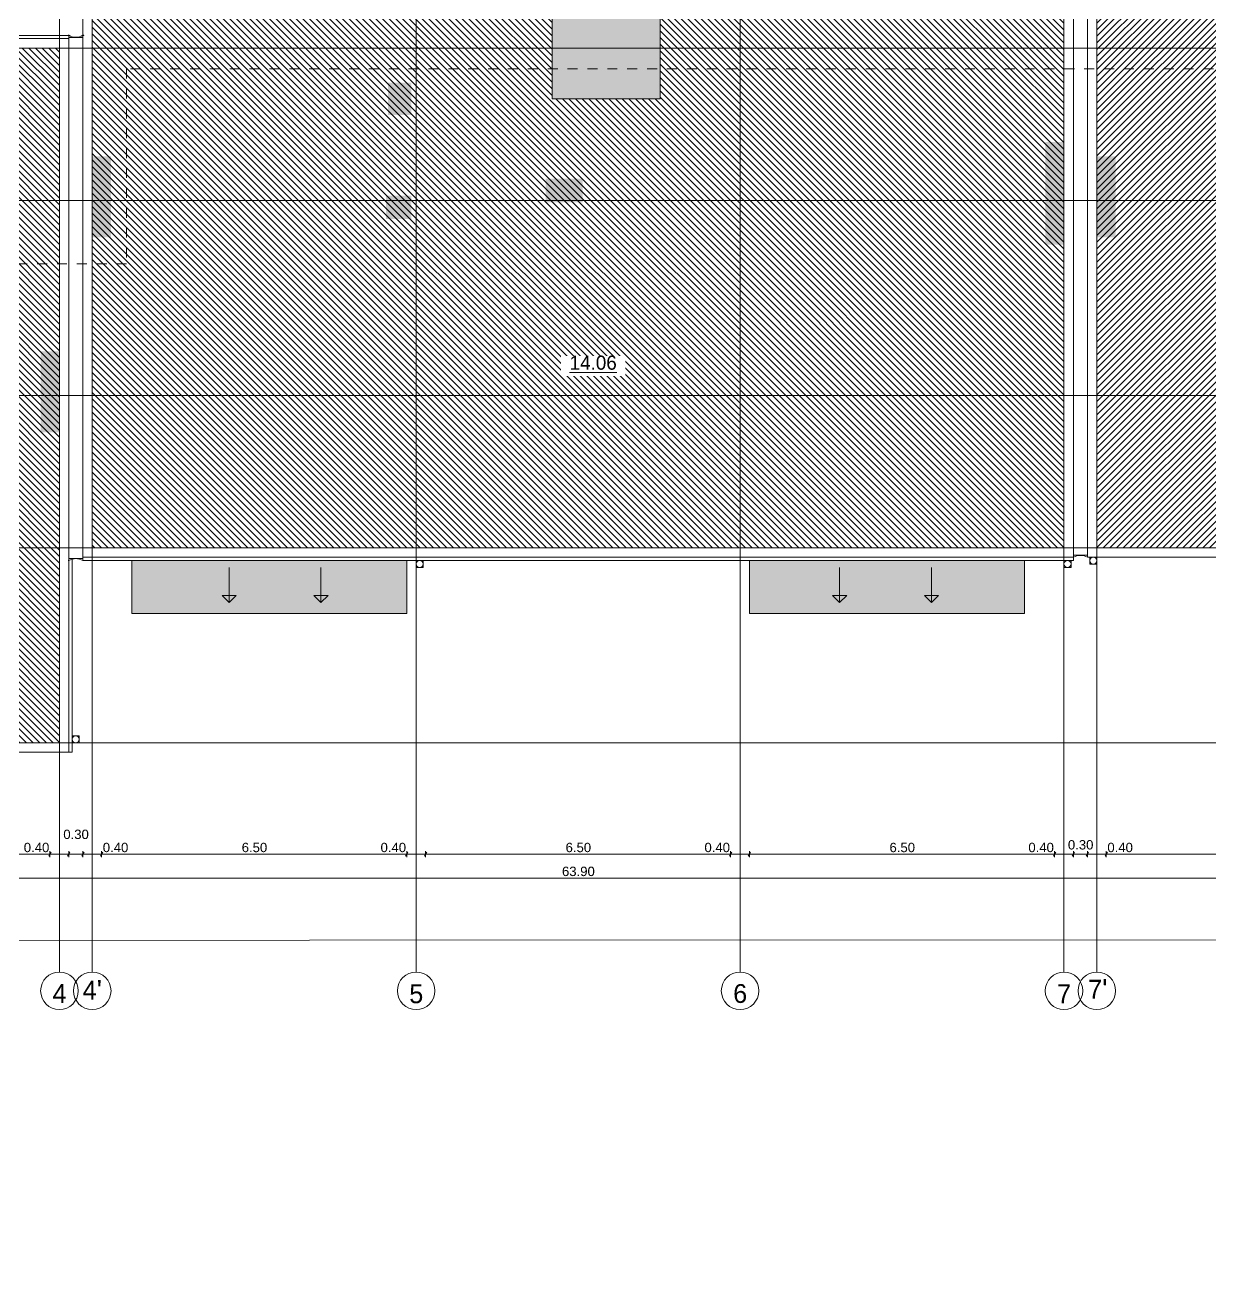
# Model space of a CAD drawing. Header units: millimetres. Extents: x 475159934 to 476245151, y 4620917055 to 4621447368.
# Drawn here: x 475253401 to 475278633, y 4621227188 to 4621254103 of the extents above; entities that cross this region are included whole.
import ezdxf

# ---------------------------------------------------------------- set-up
doc = ezdxf.new("R2010")
doc.units = ezdxf.units.MM
doc.header["$MEASUREMENT"] = 0
doc.set_wipeout_variables(frame=1)
doc.linetypes.add('Dashed', pattern=[423.333333, 211.666667, -211.666667])
doc.linetypes.add('Wipeout_Contour', pattern=[1000, 0, -1000])
for name, color, linetype, lineweight in [('0_Pen_No__42_Pen_No__250_Pen_No__5', 5, 'Continuous', 0), ('0_Pen_No__7_Pen_No__250', 7, 'Continuous', 0), ('0_Pen_No__7_Pen_No__4', 7, 'Continuous', 0), ('0_Pen_No__7_Pen_No__7', 7, 'Continuous', 0), ('0_Pen_No__7_Pen_No__8', 8, 'Continuous', 0), ('2D Drafting - General_Pen_No__1_Pen_No__7', 7, 'Continuous', 0), ('2D Drafting - General_Pen_No__250_Pen_No__7', 7, 'Continuous', 0), ('2D Drafting - General_Pen_No__250_Pen_No__7_Pen_No__7', 7, 'Continuous', 0), ('Annotation - Text_Pen_No__7_Pen_No__5', 5, 'Continuous', 0), ('gegmebi_Pen_No__7_Pen_No__7', 7, 'Continuous', 0), ('New_._Pen_No__1', 1, 'Continuous', 0), ('New_2D Drafting - General_Pen_No__250_Pen_No__7', 7, 'Continuous', 0), ('New_reg_nak_Pen_No__7', 7, 'Continuous', 0), ('New_shenobebi_Pen_No__1', 1, 'Continuous', 0), ('New_Structural - Bearing_Pen_No__250', 7, 'Continuous', 0), ('New_ნავეთების კონტურები გრგ2_Pen_No__1', 1, 'Continuous', 0), ('zoma_Pen_No__1', 1, 'Continuous', 0), ('zoma_Pen_No__142', 142, 'Continuous', 0), ('zoma_Pen_No__5_Pen_No__5', 5, 'Continuous', 0)]:
    doc.layers.add(name, color=color, linetype=linetype, lineweight=lineweight)
doc.layers.add('0_Pen_No__7_Pen_No__252', color=7, linetype='Continuous', lineweight=0, true_color=0x666666)
doc.layers.add('zoma', color=7, linetype='Continuous')
doc.styles.add('GENERATED_STYLE_3', font='arial.ttf')
doc.styles.add('GENERATED_STYLE_4', font='ACADMTAV.TTF')
doc.styles.add('GENERATED_STYLE_6', font='avaza.ttf')
doc.dimstyles.new('GENERATED_STYLE__11', dxfattribs={"dimtxt": 500, "dimasz": 228, "dimexe": 0.18, "dimexo": 3, "dimgap": 0, "dimtad": 1, "dimlfac": 0.001, "dimzin": 0, "dimdsep": 46, "dimtxsty": 'GENERATED_STYLE_3', "dimblk": 'ARROWHEAD_2', "dimblk1": 'ARROWHEAD_2', "dimblk2": 'ARROWHEAD_2', "dimcen": 0.09, "dimclrd": 1, "dimclre": 1, "dimclrt": 1, "dimadec": 0, "dimazin": 0, "dimtfac": 1, "dimtdec": 4, "dimtmove": 2, "dimatfit": 3, "dimfxl": 1, "dimtolj": 1, "dimtzin": 0, "dimarcsym": 0})
doc.dimstyles.new('GENERATED_STYLE__3', dxfattribs={"dimtxt": 200, "dimasz": 64.421331, "dimexe": 0.18, "dimexo": 3, "dimgap": 0, "dimtad": 1, "dimtih": 1, "dimtoh": 1, "dimlfac": 0.001, "dimzin": 0, "dimdsep": 46, "dimtxsty": 'GENERATED_STYLE_3', "dimblk": 'ARROWHEAD_2', "dimblk1": 'ARROWHEAD_2', "dimblk2": 'ARROWHEAD_2', "dimcen": 0.09, "dimclrd": 142, "dimclre": 142, "dimclrt": 142, "dimadec": 0, "dimazin": 0, "dimtfac": 1, "dimtdec": 4, "dimtmove": 0, "dimatfit": 3, "dimfxl": 1, "dimtolj": 1, "dimtzin": 0, "dimarcsym": 0})
doc.dimstyles.new('GENERATED_STYLE__6', dxfattribs={"dimtxt": 200, "dimasz": 64.421331, "dimexe": 0.18, "dimexo": 3, "dimgap": 0, "dimtad": 1, "dimlfac": 0.001, "dimzin": 0, "dimdsep": 46, "dimtxsty": 'GENERATED_STYLE_3', "dimblk": 'ARROWHEAD_2', "dimblk1": 'ARROWHEAD_2', "dimblk2": 'ARROWHEAD_2', "dimcen": 0.09, "dimclrd": 142, "dimclre": 142, "dimclrt": 142, "dimadec": 0, "dimazin": 0, "dimtfac": 1, "dimtdec": 4, "dimtmove": 0, "dimatfit": 3, "dimfxl": 1, "dimtolj": 1, "dimtzin": 0, "dimarcsym": 0})
doc.dimstyles.new('GENERATED_STYLE__7', dxfattribs={"dimtxt": 200, "dimasz": 64.421331, "dimexe": 0.18, "dimexo": 3, "dimgap": 0, "dimtad": 1, "dimtih": 1, "dimtoh": 1, "dimlfac": 0.001, "dimzin": 0, "dimdsep": 46, "dimtxsty": 'GENERATED_STYLE_3', "dimblk": 'ARROWHEAD_2', "dimblk1": 'ARROWHEAD_2', "dimblk2": 'ARROWHEAD_2', "dimcen": 0.09, "dimclrd": 142, "dimclre": 142, "dimclrt": 142, "dimadec": 0, "dimazin": 0, "dimtfac": 1, "dimtdec": 4, "dimtmove": 2, "dimatfit": 3, "dimfxl": 1, "dimtolj": 1, "dimtzin": 0, "dimarcsym": 0})

# ---------------------------------------------------------------- blocks, each defined once
blk = doc.blocks.new('*D456', base_point=(475826096, 4621095193))
at = {"layer": 'zoma_Pen_No__1', "color": 1, "linetype": 'Continuous', "lineweight": 0, "transparency": 16777216}
for p, q in [((475297277, 4621242686), (475296977, 4621242860)), ((475297127, 4621242773), (475297127, 4621242920)), ((475297352, 4621242773), (475296902, 4621242773)), ((475297127, 4621234618), (475297127, 4621242773)), ((475297352, 4621234618), (475296902, 4621234618)), ((475296977, 4621234705), (475297277, 4621234532)), ((475297127, 4621234472), (475297127, 4621234618))]:
    blk.add_line(p, q, dxfattribs=at)
at = {"layer": 'zoma_Pen_No__1', "color": 1, "lineweight": 0, "transparency": 16777216, "insert": (475297027, 4621235451), "char_height": 500, "attachment_point": 7, "rotation": 90, "style": 'GENERATED_STYLE_3'}
blk.add_mtext('\\A1;{\\pql;\\fArial|b0|i0|c204|p0;\\W1.000000;8.15}', dxfattribs=at)
blk = doc.blocks.new('ARROWHEAD_2')
at = {"color": 0, "linetype": 'Continuous', "lineweight": 0}
for p, q in [((0, 0), (-1, 0)), ((-0.38, -0.66), (0.38, 0.66))]:
    blk.add_line(p, q, dxfattribs=at)
blk = doc.blocks.new('*D463', base_point=(475826096, 4621095193))
at = {"layer": 'zoma_Pen_No__142', "color": 142, "linetype": 'Continuous', "lineweight": 0, "transparency": 16777216}
for p, q in [((475233186, 4621235936), (475233227, 4621235936)), ((475233252, 4621235978), (475233203, 4621235893)), ((475233227, 4621235872), (475233227, 4621235999)), ((475233227, 4621235936), (475297127, 4621235936)), ((475297103, 4621235893), (475297152, 4621235978)), ((475297127, 4621235872), (475297127, 4621235999)), ((475297127, 4621235936), (475297169, 4621235936))]:
    blk.add_line(p, q, dxfattribs=at)
at = {"layer": 'zoma_Pen_No__142', "color": 142, "lineweight": 0, "transparency": 16777216, "insert": (475264834, 4621235976), "char_height": 200, "attachment_point": 7, "style": 'GENERATED_STYLE_3'}
blk.add_mtext('\\A1;{\\pql;\\fArial|b0|i0|c204|p0;\\W1.000000;63.90}', dxfattribs=at)
blk = doc.blocks.new('*D480', base_point=(475826096, 4621095193))
at = {"layer": 'zoma_Pen_No__142', "color": 142, "linetype": 'Continuous', "lineweight": 0, "transparency": 16777216}
for p, q in [((475247452, 4621236487), (475247403, 4621236402)), ((475247427, 4621236381), (475247427, 4621236508)), ((475247427, 4621236445), (475253927, 4621236445)), ((475253952, 4621236487), (475253903, 4621236402)), ((475253927, 4621236381), (475253927, 4621236508))]:
    blk.add_line(p, q, dxfattribs=at)
at = {"layer": 'zoma_Pen_No__142', "color": 142, "lineweight": 0, "transparency": 16777216, "char_height": 200, "attachment_point": 7, "style": 'GENERATED_STYLE_3'}
for s, insert in [('\\A1;{\\pql;\\fArial|b0|i0|c204|p0;\\W1.000000;6.50}', (475250411, 4621236485)), ('\\A1;{\\pql;\\fArial|b0|i0|c204|p0;\\W1.000000;0.40}', (475253369, 4621236485))]:
    blk.add_mtext(s, dxfattribs=dict(at, insert=insert))
blk = doc.blocks.new('*D481', base_point=(475826096, 4621095193))
at = {"layer": 'zoma_Pen_No__142', "color": 142, "linetype": 'Continuous', "lineweight": 0, "transparency": 16777216}
for p, q in [((475253952, 4621236487), (475253903, 4621236402)), ((475253927, 4621236381), (475253927, 4621236508)), ((475253927, 4621236445), (475254327, 4621236445)), ((475254352, 4621236487), (475254303, 4621236402)), ((475254327, 4621236381), (475254327, 4621236508))]:
    blk.add_line(p, q, dxfattribs=at)
at = {"layer": 'zoma_Pen_No__142', "color": 142, "lineweight": 0, "transparency": 16777216, "insert": (475254211, 4621236765), "char_height": 200, "attachment_point": 7, "style": 'GENERATED_STYLE_3'}
blk.add_mtext('\\A1;{\\pql;\\fArial|b0|i0|c204|p0;\\W1.000000;0.30}', dxfattribs=at)
blk = doc.blocks.new('*D482', base_point=(475826096, 4621095193))
at = {"layer": 'zoma_Pen_No__142', "color": 142, "linetype": 'Continuous', "lineweight": 0, "transparency": 16777216}
for p, q in [((475254352, 4621236487), (475254303, 4621236402)), ((475254327, 4621236381), (475254327, 4621236508)), ((475254327, 4621236445), (475254627, 4621236445)), ((475254652, 4621236487), (475254603, 4621236402)), ((475254627, 4621236381), (475254627, 4621236508))]:
    blk.add_line(p, q, dxfattribs=at)
blk = doc.blocks.new('*D483', base_point=(475826096, 4621095193))
at = {"layer": 'zoma_Pen_No__142', "color": 142, "linetype": 'Continuous', "lineweight": 0, "transparency": 16777216}
for p, q in [((475254652, 4621236487), (475254603, 4621236402)), ((475254627, 4621236381), (475254627, 4621236508)), ((475254627, 4621236445), (475255027, 4621236445)), ((475255052, 4621236487), (475255003, 4621236402)), ((475255027, 4621236381), (475255027, 4621236508))]:
    blk.add_line(p, q, dxfattribs=at)
blk = doc.blocks.new('*D484', base_point=(475826096, 4621095193))
at = {"layer": 'zoma_Pen_No__142', "color": 142, "linetype": 'Continuous', "lineweight": 0, "transparency": 16777216}
for p, q in [((475255052, 4621236487), (475255003, 4621236402)), ((475255027, 4621236381), (475255027, 4621236508)), ((475255027, 4621236445), (475261527, 4621236445)), ((475261552, 4621236487), (475261503, 4621236402)), ((475261527, 4621236381), (475261527, 4621236508))]:
    blk.add_line(p, q, dxfattribs=at)
at = {"layer": 'zoma_Pen_No__142', "color": 142, "lineweight": 0, "transparency": 16777216, "char_height": 200, "attachment_point": 7, "style": 'GENERATED_STYLE_3'}
for s, insert in [('\\A1;{\\pql;\\fArial|b0|i0|c204|p0;\\W1.000000;0.40}', (475255052, 4621236485)), ('\\A1;{\\pql;\\fArial|b0|i0|c204|p0;\\W1.000000;6.50}', (475258011, 4621236485)), ('\\A1;{\\pql;\\fArial|b0|i0|c204|p0;\\W1.000000;0.40}', (475260969, 4621236485))]:
    blk.add_mtext(s, dxfattribs=dict(at, insert=insert))
blk = doc.blocks.new('*D485', base_point=(475826096, 4621095193))
at = {"layer": 'zoma_Pen_No__142', "color": 142, "linetype": 'Continuous', "lineweight": 0, "transparency": 16777216}
for p, q in [((475261552, 4621236487), (475261503, 4621236402)), ((475261527, 4621236381), (475261527, 4621236508)), ((475261527, 4621236445), (475261927, 4621236445)), ((475261952, 4621236487), (475261903, 4621236402)), ((475261927, 4621236381), (475261927, 4621236508))]:
    blk.add_line(p, q, dxfattribs=at)
blk = doc.blocks.new('*D486', base_point=(475826096, 4621095193))
at = {"layer": 'zoma_Pen_No__142', "color": 142, "linetype": 'Continuous', "lineweight": 0, "transparency": 16777216}
for p, q in [((475261952, 4621236487), (475261903, 4621236402)), ((475261927, 4621236381), (475261927, 4621236508)), ((475261927, 4621236445), (475268427, 4621236445)), ((475268452, 4621236487), (475268403, 4621236402)), ((475268427, 4621236381), (475268427, 4621236508))]:
    blk.add_line(p, q, dxfattribs=at)
at = {"layer": 'zoma_Pen_No__142', "color": 142, "lineweight": 0, "transparency": 16777216, "char_height": 200, "attachment_point": 7, "style": 'GENERATED_STYLE_3'}
for s, insert in [('\\A1;{\\pql;\\fArial|b0|i0|c204|p0;\\W1.000000;6.50}', (475264911, 4621236485)), ('\\A1;{\\pql;\\fArial|b0|i0|c204|p0;\\W1.000000;0.40}', (475267869, 4621236485))]:
    blk.add_mtext(s, dxfattribs=dict(at, insert=insert))
blk = doc.blocks.new('*D487', base_point=(475826096, 4621095193))
at = {"layer": 'zoma_Pen_No__142', "color": 142, "linetype": 'Continuous', "lineweight": 0, "transparency": 16777216}
for p, q in [((475268452, 4621236487), (475268403, 4621236402)), ((475268427, 4621236381), (475268427, 4621236508)), ((475268427, 4621236445), (475268827, 4621236445)), ((475268852, 4621236487), (475268803, 4621236402)), ((475268827, 4621236381), (475268827, 4621236508))]:
    blk.add_line(p, q, dxfattribs=at)
blk = doc.blocks.new('*D488', base_point=(475826096, 4621095193))
at = {"layer": 'zoma_Pen_No__142', "color": 142, "linetype": 'Continuous', "lineweight": 0, "transparency": 16777216}
for p, q in [((475268852, 4621236487), (475268803, 4621236402)), ((475268827, 4621236381), (475268827, 4621236508)), ((475268827, 4621236445), (475275327, 4621236445)), ((475275352, 4621236487), (475275303, 4621236402)), ((475275327, 4621236381), (475275327, 4621236508))]:
    blk.add_line(p, q, dxfattribs=at)
at = {"layer": 'zoma_Pen_No__142', "color": 142, "lineweight": 0, "transparency": 16777216, "char_height": 200, "attachment_point": 7, "style": 'GENERATED_STYLE_3'}
for s, insert in [('\\A1;{\\pql;\\fArial|b0|i0|c204|p0;\\W1.000000;6.50}', (475271811, 4621236485)), ('\\A1;{\\pql;\\fArial|b0|i0|c204|p0;\\W1.000000;0.40}', (475274769, 4621236485))]:
    blk.add_mtext(s, dxfattribs=dict(at, insert=insert))
blk = doc.blocks.new('*D489', base_point=(475826096, 4621095193))
at = {"layer": 'zoma_Pen_No__142', "color": 142, "linetype": 'Continuous', "lineweight": 0, "transparency": 16777216}
for p, q in [((475275352, 4621236487), (475275303, 4621236402)), ((475275327, 4621236381), (475275327, 4621236508)), ((475275327, 4621236445), (475275727, 4621236445)), ((475275752, 4621236487), (475275703, 4621236402)), ((475275727, 4621236381), (475275727, 4621236508))]:
    blk.add_line(p, q, dxfattribs=at)
at = {"layer": 'zoma_Pen_No__142', "color": 142, "lineweight": 0, "transparency": 16777216, "insert": (475275611, 4621236542), "char_height": 200, "attachment_point": 7, "style": 'GENERATED_STYLE_3'}
blk.add_mtext('\\A1;{\\pql;\\fArial|b0|i0|c204|p0;\\W1.000000;0.30}', dxfattribs=at)
blk = doc.blocks.new('*D490', base_point=(475826096, 4621095193))
at = {"layer": 'zoma_Pen_No__142', "color": 142, "linetype": 'Continuous', "lineweight": 0, "transparency": 16777216}
for p, q in [((475275752, 4621236487), (475275703, 4621236402)), ((475275727, 4621236381), (475275727, 4621236508)), ((475275727, 4621236445), (475276027, 4621236445)), ((475276052, 4621236487), (475276003, 4621236402)), ((475276027, 4621236381), (475276027, 4621236508))]:
    blk.add_line(p, q, dxfattribs=at)
blk = doc.blocks.new('*D491', base_point=(475826096, 4621095193))
at = {"layer": 'zoma_Pen_No__142', "color": 142, "linetype": 'Continuous', "lineweight": 0, "transparency": 16777216}
for p, q in [((475276052, 4621236487), (475276003, 4621236402)), ((475276027, 4621236381), (475276027, 4621236508)), ((475276027, 4621236445), (475276427, 4621236445)), ((475276452, 4621236487), (475276403, 4621236402)), ((475276427, 4621236381), (475276427, 4621236508))]:
    blk.add_line(p, q, dxfattribs=at)
blk = doc.blocks.new('*D492', base_point=(475826096, 4621095193))
at = {"layer": 'zoma_Pen_No__142', "color": 142, "linetype": 'Continuous', "lineweight": 0, "transparency": 16777216}
for p, q in [((475276452, 4621236487), (475276403, 4621236402)), ((475276427, 4621236381), (475276427, 4621236508)), ((475276427, 4621236445), (475282927, 4621236445)), ((475282952, 4621236487), (475282903, 4621236402)), ((475282927, 4621236381), (475282927, 4621236508))]:
    blk.add_line(p, q, dxfattribs=at)
at = {"layer": 'zoma_Pen_No__142', "color": 142, "lineweight": 0, "transparency": 16777216, "char_height": 200, "attachment_point": 7, "style": 'GENERATED_STYLE_3'}
for s, insert in [('\\A1;{\\pql;\\fArial|b0|i0|c204|p0;\\W1.000000;0.40}', (475276452, 4621236485)), ('\\A1;{\\pql;\\fArial|b0|i0|c204|p0;\\W1.000000;6.50}', (475279411, 4621236485)), ('\\A1;{\\pql;\\fArial|b0|i0|c204|p0;\\W1.000000;0.40}', (475282369, 4621236485))]:
    blk.add_mtext(s, dxfattribs=dict(at, insert=insert))
blk = doc.blocks.new('*D503', base_point=(475826096, 4621095193))
at = {"layer": 'zoma_Pen_No__142', "color": 142, "linetype": 'Continuous', "lineweight": 0, "transparency": 16777216}
for p, q in [((475247447, 4621259043), (475247398, 4621258958)), ((475247422, 4621258937), (475247422, 4621259064)), ((475253947, 4621259043), (475253898, 4621258958)), ((475253922, 4621258937), (475253922, 4621259064)), ((475247422, 4621259000), (475253922, 4621259000))]:
    blk.add_line(p, q, dxfattribs=at)
at = {"layer": 'zoma_Pen_No__142', "color": 142, "lineweight": 0, "transparency": 16777216, "char_height": 200, "attachment_point": 7, "style": 'GENERATED_STYLE_3'}
for s, insert in [('\\A1;{\\pql;\\fArial|b0|i0|c204|p0;\\W1.000000;6.50}', (475250406, 4621259040)), ('\\A1;{\\pql;\\fArial|b0|i0|c204|p0;\\W1.000000;0.40}', (475253364, 4621259040))]:
    blk.add_mtext(s, dxfattribs=dict(at, insert=insert))
blk = doc.blocks.new('*D504', base_point=(475826096, 4621095193))
at = {"layer": 'zoma_Pen_No__142', "color": 142, "linetype": 'Continuous', "lineweight": 0, "transparency": 16777216}
for p, q in [((475253947, 4621259043), (475253898, 4621258958)), ((475253922, 4621258937), (475253922, 4621259064)), ((475254347, 4621259043), (475254298, 4621258958)), ((475254323, 4621258937), (475254323, 4621259064)), ((475253922, 4621259000), (475254323, 4621259000))]:
    blk.add_line(p, q, dxfattribs=at)
at = {"layer": 'zoma_Pen_No__142', "color": 142, "lineweight": 0, "transparency": 16777216, "insert": (475254206, 4621259131), "char_height": 200, "attachment_point": 7, "style": 'GENERATED_STYLE_3'}
blk.add_mtext('\\A1;{\\pql;\\fArial|b0|i0|c204|p0;\\W1.000000;0.30}', dxfattribs=at)
blk = doc.blocks.new('*D505', base_point=(475826096, 4621095193))
at = {"layer": 'zoma_Pen_No__142', "color": 142, "linetype": 'Continuous', "lineweight": 0, "transparency": 16777216}
for p, q in [((475254347, 4621259043), (475254298, 4621258958)), ((475254323, 4621258937), (475254323, 4621259064)), ((475254647, 4621259043), (475254598, 4621258958)), ((475254623, 4621258937), (475254623, 4621259064)), ((475254323, 4621259000), (475254623, 4621259000))]:
    blk.add_line(p, q, dxfattribs=at)
blk = doc.blocks.new('*D506', base_point=(475826096, 4621095193))
at = {"layer": 'zoma_Pen_No__142', "color": 142, "linetype": 'Continuous', "lineweight": 0, "transparency": 16777216}
for p, q in [((475254647, 4621259043), (475254598, 4621258958)), ((475254623, 4621258937), (475254623, 4621259064)), ((475255047, 4621259043), (475254998, 4621258958)), ((475255022, 4621258937), (475255022, 4621259064)), ((475254623, 4621259000), (475255022, 4621259000))]:
    blk.add_line(p, q, dxfattribs=at)
blk = doc.blocks.new('*D1036', base_point=(475826096, 4621095193))
at = {"layer": 'zoma_Pen_No__142', "color": 142, "linetype": 'Continuous', "lineweight": 0, "transparency": 16777216}
for p, q in [((475300059, 4621257973), (475299931, 4621257973)), ((475300037, 4621257948), (475299953, 4621257997)), ((475299995, 4621257973), (475299995, 4621258014)), ((475299995, 4621238618), (475299995, 4621257973)), ((475300059, 4621238618), (475299931, 4621238618)), ((475299953, 4621238643), (475300037, 4621238594)), ((475299995, 4621238577), (475299995, 4621238618))]:
    blk.add_line(p, q, dxfattribs=at)
at = {"layer": 'zoma_Pen_No__142', "color": 142, "lineweight": 0, "transparency": 16777216, "insert": (475299955, 4621247952), "char_height": 200, "attachment_point": 7, "rotation": 90, "style": 'GENERATED_STYLE_3'}
blk.add_mtext('\\A1;{\\pql;\\fArial|b0|i0|c204|p0;\\W1.000000;19.35}', dxfattribs=at)
blk = doc.blocks.new('*D1037', base_point=(475826096, 4621095193))
at = {"layer": 'zoma_Pen_No__142', "color": 142, "linetype": 'Continuous', "lineweight": 0, "transparency": 16777216}
for p, q in [((475299278, 4621239018), (475299151, 4621239018)), ((475299172, 4621239043), (475299257, 4621238994)), ((475299214, 4621238618), (475299214, 4621239018)), ((475299278, 4621238618), (475299151, 4621238618)), ((475299172, 4621238643), (475299257, 4621238594)), ((475299214, 4621238577), (475299214, 4621238618))]:
    blk.add_line(p, q, dxfattribs=at)
at = {"layer": 'zoma_Pen_No__142', "color": 142, "lineweight": 0, "transparency": 16777216, "insert": (475299174, 4621238060), "char_height": 200, "attachment_point": 7, "rotation": 90, "style": 'GENERATED_STYLE_3'}
blk.add_mtext('\\A1;{\\pql;\\fArial|b0|i0|c204|p0;\\W1.000000;0.40}', dxfattribs=at)
blk = doc.blocks.new('*D1038', base_point=(475826096, 4621095193))
at = {"layer": 'zoma_Pen_No__142', "color": 142, "linetype": 'Continuous', "lineweight": 0, "transparency": 16777216}
for p, q in [((475299278, 4621242773), (475299151, 4621242773)), ((475299172, 4621242797), (475299257, 4621242748)), ((475299214, 4621239018), (475299214, 4621242773)), ((475299278, 4621239018), (475299151, 4621239018)), ((475299172, 4621239043), (475299257, 4621238994))]:
    blk.add_line(p, q, dxfattribs=at)
at = {"layer": 'zoma_Pen_No__142', "color": 142, "lineweight": 0, "transparency": 16777216, "char_height": 200, "attachment_point": 7, "rotation": 90, "style": 'GENERATED_STYLE_3'}
for s, insert in [('\\A1;{\\pql;\\fArial|b0|i0|c204|p0;\\W1.000000;0.40}', (475299174, 4621242215)), ('\\A1;{\\pql;\\fArial|b0|i0|c204|p0;\\W1.000000;3.75}', (475299174, 4621240629))]:
    blk.add_mtext(s, dxfattribs=dict(at, insert=insert))

msp = doc.modelspace()

# ---------------------------------------------------------------- hatches: boundary and pattern name
at = {"layer": '0_Pen_No__7_Pen_No__252', "linetype": 'Continuous', "lineweight": 0, "true_color": 0x666666}
h = msp.add_hatch(dxfattribs=at)
h.set_pattern_fill('COMMON_BRICK', color=251, style=0, pattern_type=2)
h.set_pattern_definition([(315, (475249781.27, 4621264057.36), (70.71068, 70.71068), [])])
h.paths.add_polyline_path([(475254827.749, 4621257772.569), (475275527.646, 4621257772.569), (475275527.646, 4621242972.555), (475254827.749, 4621242972.555)])
h.paths.add_polyline_path([(475266927.61, 4621252532.487), (475266927.61, 4621255132.487), (475266527.61, 4621255132.487), (475266527.61, 4621257332.522), (475264627.61, 4621257332.522), (475264627.61, 4621254372.555), (475264627.61, 4621252532.487)], flags=0)
h = msp.add_hatch(dxfattribs=at)
h.set_pattern_fill('COMMON_BRICK', color=251, style=0, pattern_type=2)
h.set_pattern_definition([(225, (475301973.81, 4621264057.37), (-70.71068, 70.71068), [])])
h.paths.add_polyline_path([(475296927.749, 4621257772.562), (475276227.434, 4621257772.562), (475276227.434, 4621242972.562), (475296927.749, 4621242972.562)])
h.paths.add_polyline_path([(475284827.471, 4621252532.494), (475284827.471, 4621255132.494), (475285227.47, 4621255132.494), (475285227.47, 4621257332.53), (475287127.47, 4621257332.53), (475287127.47, 4621254372.562), (475287127.47, 4621252532.494)], flags=0)
h = msp.add_hatch(dxfattribs=at)
h.set_pattern_fill('COMMON_BRICK', color=251, style=0, pattern_type=2)
h.set_pattern_definition([(315, (475228381.41, 4621259902.74), (70.71068, 70.71068), [])])
h.paths.add_polyline_path([(475233427.749, 4621253617.934), (475254127.785, 4621253617.934), (475254127.785, 4621238817.934), (475233427.749, 4621238817.934)])
h.paths.add_polyline_path([(475245527.749, 4621248377.866), (475245527.749, 4621250977.866), (475245127.749, 4621250977.866), (475245127.749, 4621253177.902), (475243227.749, 4621253177.902), (475243227.749, 4621250217.934), (475243227.749, 4621248377.866)], flags=0)
at = {"layer": '0_Pen_No__7_Pen_No__8', "linetype": 'Continuous', "lineweight": 0, "true_color": 0xb9b9b9}
for points in [[(475261527.75, 4621241572.68), (475255667.75, 4621241572.698), (475255667.75, 4621242703.021), (475261527.75, 4621242703.021)], [(475274687.75, 4621241572.876), (475268827.75, 4621241572.893), (475268827.75, 4621242702.653), (475274687.75, 4621242702.653)]]:
    msp.add_hatch(color=9, dxfattribs=at).paths.add_polyline_path(points)
at = {"layer": '2D Drafting - General_Pen_No__250_Pen_No__7', "linetype": 'Continuous', "lineweight": 0}
msp.add_hatch(color=7, dxfattribs=at).paths.add_polyline_path([(475264627.61, 4621257332.398), (475264627.61, 4621252532.446), (475266927.61, 4621252532.446), (475266927.61, 4621255132.446), (475266527.61, 4621255132.446), (475266527.61, 4621257332.398)])
at = {"layer": 'New_2D Drafting - General_Pen_No__250_Pen_No__7', "linetype": 'Continuous', "lineweight": 0}
for points in [[(475261127.75, 4621252882.96), (475261127.75, 4621252192.942), (475261627.449, 4621252192.942), (475261627.449, 4621252882.96)], [(475275127.749, 4621249432.39), (475275527.646, 4621249432.39), (475275527.646, 4621251612.779), (475275127.749, 4621251612.779)], [(475255227.749, 4621251312.779), (475254827.749, 4621251312.779), (475254827.749, 4621249582.403), (475255227.749, 4621249582.403)], [(475276627.471, 4621249582.397), (475276227.471, 4621249582.397), (475276227.471, 4621251312.779), (475276627.471, 4621251312.779)], [(475265273.434, 4621250332.515), (475265273.434, 4621250832.841), (475264488.192, 4621250832.841), (475264488.192, 4621250332.515)], [(475261627.743, 4621250472.895), (475261087.555, 4621250472.895), (475261087.555, 4621249972.578), (475261627.743, 4621249972.578)], [(475253727.749, 4621245427.761), (475254127.749, 4621245427.761), (475254127.749, 4621247158.137), (475253727.749, 4621247158.137)]]:
    msp.add_hatch(color=7, dxfattribs=at).paths.add_polyline_path(points)

# ---------------------------------------------------------------- linework, layer by layer
at = {"layer": '0_Pen_No__42_Pen_No__250_Pen_No__5', "color": 5, "linetype": 'Continuous', "lineweight": 0}
for centre in [(475254127.75, 4621233534.497), (475254127.75, 4621233534.497), (475254827.75, 4621233534.497), (475254827.75, 4621233534.497), (475261727.75, 4621233534.497), (475261727.75, 4621233534.497), (475268627.75, 4621233534.497), (475275527.75, 4621233534.497), (475276227.75, 4621233534.497)]:
    msp.add_circle(centre, 400, dxfattribs=at)
at = {"layer": '0_Pen_No__7_Pen_No__250', "color": 7, "linetype": 'Continuous', "lineweight": 0, "flags": 128}
for points in [[(475257745.382, 4621242555.414), (475257745.382, 4621241805.414), (475257895.382, 4621241955.414), (475257595.382, 4621241955.414), (475257745.382, 4621241805.414)], [(475259699.978, 4621242555.414), (475259699.978, 4621241805.414), (475259849.978, 4621241955.414), (475259549.978, 4621241955.414), (475259699.978, 4621241805.414)], [(475270748.757, 4621242555.414), (475270748.757, 4621241805.414), (475270898.757, 4621241955.414), (475270598.757, 4621241955.414), (475270748.757, 4621241805.414)], [(475272703.352, 4621242555.414), (475272703.352, 4621241805.414), (475272853.352, 4621241955.414), (475272553.352, 4621241955.414), (475272703.352, 4621241805.414)]]:
    msp.add_lwpolyline(points, close=True, dxfattribs=at)
at = {"layer": '0_Pen_No__7_Pen_No__4', "color": 7, "linetype": 'Continuous', "lineweight": 0, "flags": 128}
for points in [[(475254827.749, 4621257772.569), (475275527.646, 4621257772.569), (475275527.646, 4621242972.555), (475254827.749, 4621242972.555)], [(475296927.749, 4621257772.562), (475276227.434, 4621257772.562), (475276227.434, 4621242972.562), (475296927.749, 4621242972.562)], [(475266927.61, 4621252532.487), (475266927.61, 4621255132.487), (475266527.61, 4621255132.487), (475266527.61, 4621257332.522), (475264627.61, 4621257332.522), (475264627.61, 4621254372.555), (475264627.61, 4621252532.487)], [(475233427.749, 4621253617.934), (475254127.785, 4621253617.934), (475254127.785, 4621238817.934), (475233427.749, 4621238817.934)]]:
    msp.add_lwpolyline(points, close=True, dxfattribs=at)
at = {"layer": '0_Pen_No__7_Pen_No__7', "color": 7, "linetype": 'Continuous', "lineweight": 0, "flags": 128}
for points in [[(475261527.75, 4621241572.68), (475255667.75, 4621241572.698), (475255667.75, 4621242703.021), (475261527.75, 4621242703.021)], [(475274687.75, 4621241572.876), (475268827.75, 4621241572.893), (475268827.75, 4621242702.653), (475274687.75, 4621242702.653)]]:
    msp.add_lwpolyline(points, close=True, dxfattribs=at)
at = {"layer": '2D Drafting - General_Pen_No__1_Pen_No__7', "color": 7, "linetype": 'Continuous', "lineweight": 0}
for centre in [(475261802.756, 4621242628.238), (475275602.756, 4621242627.576), (475276152.756, 4621242697.66), (475254472.416, 4621238893.018)]:
    msp.add_circle(centre, 75, dxfattribs=at)
at = {"layer": '2D Drafting - General_Pen_No__250_Pen_No__7', "color": 7, "linetype": 'Continuous', "lineweight": 0, "flags": 128}
msp.add_lwpolyline([(475264627.61, 4621257332.398), (475264627.61, 4621252532.446), (475266927.61, 4621252532.446), (475266927.61, 4621255132.446), (475266527.61, 4621255132.446), (475266527.61, 4621257332.398)], close=True, dxfattribs=at)
at = {"layer": '2D Drafting - General_Pen_No__250_Pen_No__7_Pen_No__7', "color": 7, "linetype": 'Continuous', "lineweight": 0, "flags": 128}
for points in [[(475297127.471, 4621242772.569), (475297127.471, 4621257972.569), (475276027.471, 4621257972.569), (475276027.471, 4621242772.562)], [(475296927.749, 4621242972.562), (475276227.434, 4621242972.562), (475276227.434, 4621257772.562), (475296927.749, 4621257772.562)], [(475233227.749, 4621238617.941), (475233227.749, 4621253817.941), (475254327.749, 4621253817.941), (475254327.749, 4621238617.934)], [(475233427.749, 4621238817.934), (475254127.785, 4621238817.934), (475254127.785, 4621253617.934), (475233427.749, 4621253617.934)]]:
    msp.add_lwpolyline(points, close=True, dxfattribs=at)
at = {"layer": 'gegmebi_Pen_No__7_Pen_No__7', "color": 7, "linetype": 'Continuous', "lineweight": 0}
for p, q in [((475261727.756, 4621242553.238), (475261727.756, 4621242703.238)), ((475261727.756, 4621242703.238), (475261877.756, 4621242703.238)), ((475261877.756, 4621242703.238), (475261877.756, 4621242553.238)), ((475275527.756, 4621242552.576), (475275527.756, 4621242702.576)), ((475275527.756, 4621242702.576), (475275677.756, 4621242702.576)), ((475275677.756, 4621242702.576), (475275677.756, 4621242552.576)), ((475276227.756, 4621242772.66), (475276077.756, 4621242772.66)), ((475276077.756, 4621242772.66), (475276077.756, 4621242622.66)), ((475276077.756, 4621242622.66), (475276227.756, 4621242622.66)), ((475276227.756, 4621242622.66), (475276227.756, 4621242772.66)), ((475261877.756, 4621242553.238), (475261727.756, 4621242553.238)), ((475275677.756, 4621242552.576), (475275527.756, 4621242552.576)), ((475254547.416, 4621238968.018), (475254397.416, 4621238968.018)), ((475254397.416, 4621238968.018), (475254397.416, 4621238818.018)), ((475254397.416, 4621238818.018), (475254547.416, 4621238818.018)), ((475254547.416, 4621238818.018), (475254547.416, 4621238968.018))]:
    msp.add_line(p, q, dxfattribs=at)
at = {"layer": 'New_reg_nak_Pen_No__7', "color": 7, "linetype": 'Continuous', "lineweight": 0, "flags": 128}
for points in [[(475261527.749, 4621257972.569), (475261527.749, 4621258042.569), (475254627.748, 4621258042.569), (475254627.749, 4621242772.569)], [(475268827.749, 4621257972.569), (475268827.749, 4621258042.569), (475275727.833, 4621258042.569), (475275727.61, 4621242772.569), (475275727.749, 4621242772.569)], [(475282927.471, 4621257972.569), (475282927.471, 4621258042.569), (475276027.47, 4621258042.569), (475276027.47, 4621242772.569)], [(475247427.749, 4621253817.941), (475247427.749, 4621253887.941), (475254327.75, 4621253887.941), (475254327.749, 4621238617.941)], [(475254397.409, 4621242746.939), (475254397.409, 4621238618.017), (475254327.749, 4621238618.017)], [(475254627.749, 4621242772.555), (475254627.749, 4621242702.563), (475275727.61, 4621242702.563), (475275727.61, 4621242772.569)]]:
    msp.add_lwpolyline(points, dxfattribs=at)
at = {"layer": 'New_shenobebi_Pen_No__1', "color": 1, "linetype": 'Dashed', "lineweight": 0}
msp.add_lwpolyline([(475301572.161, 4621253178.245), (475255558.91, 4621253178.245), (475255558.91, 4621249023.61), (475228401.093, 4621249023.61)], dxfattribs=at)
at = {"layer": 'New_Structural - Bearing_Pen_No__250', "color": 7, "linetype": 'Continuous', "lineweight": 0}
for points in [[(475254327.67, 4621253889.725, 0.265787946), (475254627.747, 4621253889.725), (475254647.657, 4621253889.725), (475254647.657, 4621253887.934), (475254627.747, 4621253887.934), (475254627.747, 4621253843.994), (475254327.67, 4621253843.994), (475254327.67, 4621253887.934), (475254313.042, 4621253887.934), (475254313.042, 4621253889.725)], [(475254327.67, 4621242700.771, -0.265787946), (475254627.747, 4621242700.771), (475254647.657, 4621242700.771), (475254647.657, 4621242702.562), (475254627.747, 4621242702.562), (475254627.747, 4621242746.502), (475254327.67, 4621242746.502), (475254327.67, 4621242702.562), (475254313.042, 4621242702.562), (475254313.042, 4621242700.771)], [(475275729.434, 4621242771.912, -0.263752128), (475276027.44, 4621242770.778), (475276047.35, 4621242770.778), (475276047.35, 4621242772.569), (475276027.44, 4621242772.569), (475276027.44, 4621242816.509), (475275727.434, 4621242816.509), (475275727.434, 4621242772.569), (475275727.434, 4621242702.569), (475275712.735, 4621242702.569), (475275712.735, 4621242700.778), (475275729.434, 4621242700.778)]]:
    msp.add_lwpolyline(points, format="xyb", close=True, dxfattribs=at)
at = {"layer": 'New_ნავეთების კონტურები გრგ2_Pen_No__1', "color": 1, "linetype": 'Continuous', "lineweight": 0}
msp.add_lwpolyline([(475225318.305, 4621237085.893), (475226043.415, 4621237089.125), (475226080.716, 4621234589.274), (475259458.343, 4621234612.714), (475305223.657, 4621234619.425)], dxfattribs=at)
at = {"layer": 'zoma_Pen_No__5_Pen_No__5', "color": 5, "linetype": 'Continuous', "lineweight": 0}
for p, q in [((475254127.75, 4621260243.933), (475254127.75, 4621233934.497)), ((475254827.75, 4621260243.568), (475254827.75, 4621233934.497)), ((475261727.75, 4621260243.568), (475261727.75, 4621233934.497)), ((475268627.75, 4621260243.568), (475268627.75, 4621233934.497)), ((475275527.75, 4621260243.568), (475275527.75, 4621233934.497)), ((475276227.75, 4621260243.568), (475276227.75, 4621233934.497)), ((475229347.199, 4621253617.949), (475300774.806, 4621253617.949)), ((475229347.199, 4621250372.584), (475300774.806, 4621250372.584)), ((475229347.199, 4621246217.949), (475300774.806, 4621246217.949)), ((475229347.199, 4621242972.584), (475300774.806, 4621242972.584)), ((475229347.199, 4621238817.949), (475300774.806, 4621238817.949))]:
    msp.add_line(p, q, dxfattribs=at)

# ---------------------------------------------------------------- texts
at = {"layer": 'Annotation - Text_Pen_No__7_Pen_No__5', "color": 5, "linetype": 'Continuous', "lineweight": 0, "char_height": 400, "attachment_point": 2, "style": 'GENERATED_STYLE_4'}
for s, insert in [("\\A1;{\\pqc;\\fAcadMtavr|b0|i0|c0|p0;\\W1.000000;4\\fArial|b0|i0|c204|p0;\\H1.093750x;\\W1.000000;'}", (475254829.908, 4621233766.976)), ("\\A1;{\\pqc;\\fAcadMtavr|b0|i0|c0|p0;\\W1.000000;7\\fArial|b0|i0|c204|p0;\\H1.093750x;\\W1.000000;'}", (475276249.333, 4621233787.335)), ('\\A1;{\\pqc;\\fAcadMtavr|b0|i0|c0|p0;\\W1.000000;4}', (475254129.908, 4621233676.792)), ('\\A1;{\\pqc;\\fAcadMtavr|b0|i0|c0|p0;\\W1.000000;5}', (475261729.908, 4621233669.992)), ('\\A1;{\\pqc;\\fAcadMtavr|b0|i0|c0|p0;\\W1.000000;6}', (475268629.908, 4621233676.792)), ('\\A1;{\\pqc;\\fAcadMtavr|b0|i0|c0|p0;\\W1.000000;7}', (475275529.908, 4621233669.992))]:
    msp.add_mtext(s, dxfattribs=dict(at, insert=insert))

# ---------------------------------------------------------------- dimensions: what is measured, and where the dimension line sits
at = {"layer": 'zoma', "color": 142, "linetype": 'Continuous', "lineweight": 0}
for base, p1, p2, dimstyle, picture, middle in [((475253922.496, 4621259000.232), (475247422.496, 4621238618.28), (475253922.496, 4621239018.28), 'GENERATED_STYLE__3', '*D503', (475250664.492, 4621259140.232)), ((475254322.504, 4621259000.232), (475253922.496, 4621239018.28), (475254322.504, 4621238618.28), 'GENERATED_STYLE__3', '*D504', (475253623.075, 4621259140.232)), ((475254622.503, 4621259000.232), (475254322.504, 4621238618.28), (475254622.503, 4621243172.916), 'GENERATED_STYLE__7', '*D505', (475254464.499, 4621259230.837)), ((475255022.496, 4621259000.232), (475254622.503, 4621243172.916), (475255022.496, 4621254315.737), 'GENERATED_STYLE__3', '*D506', (475255305.909, 4621259140.232)), ((475255027.471, 4621236444.626), (475254627.477, 4621242552.171), (475255027.471, 4621253694.992), 'GENERATED_STYLE__3', '*D483', (475255310.884, 4621236584.626)), ((475261527.472, 4621236444.626), (475255027.471, 4621253694.992), (475261527.472, 4621253694.992), 'GENERATED_STYLE__3', '*D484', (475258269.467, 4621236584.626)), ((475261927.471, 4621236444.626), (475261527.472, 4621253694.992), (475261927.471, 4621253694.992), 'GENERATED_STYLE__3', '*D485', (475261228.051, 4621236584.626)), ((475268427.471, 4621236444.626), (475261927.471, 4621253694.992), (475268427.471, 4621253694.992), 'GENERATED_STYLE__3', '*D486', (475265169.467, 4621236584.626)), ((475268827.471, 4621236444.626), (475268427.471, 4621253694.992), (475268827.471, 4621253694.992), 'GENERATED_STYLE__3', '*D487', (475268128.05, 4621236584.626)), ((475275327.471, 4621236444.626), (475268827.471, 4621253694.992), (475275327.471, 4621253694.992), 'GENERATED_STYLE__3', '*D488', (475272069.467, 4621236584.626)), ((475275727.471, 4621236444.626), (475275327.471, 4621253694.992), (475275727.471, 4621253694.992), 'GENERATED_STYLE__3', '*D489', (475275028.05, 4621236584.626)), ((475276027.471, 4621236444.626), (475275727.471, 4621253694.992), (475276027.471, 4621253694.992), 'GENERATED_STYLE__7', '*D490', (475275869.467, 4621236641.754)), ((475276427.471, 4621236444.626), (475276027.471, 4621253694.992), (475276427.471, 4621253694.992), 'GENERATED_STYLE__3', '*D491', (475276710.884, 4621236584.626)), ((475282927.473, 4621236444.626), (475276427.471, 4621253694.992), (475282927.473, 4621253694.992), 'GENERATED_STYLE__3', '*D492', (475279669.468, 4621236584.626)), ((475254627.477, 4621236444.626), (475254327.478, 4621237997.536), (475254627.477, 4621242552.171), 'GENERATED_STYLE__3', '*D482', (475254469.474, 4621236864.626)), ((475253927.471, 4621236444.626), (475247427.471, 4621237997.535), (475253927.471, 4621238397.535), 'GENERATED_STYLE__3', '*D480', (475250669.467, 4621236584.626)), ((475254327.478, 4621236444.626), (475253927.471, 4621238397.535), (475254327.478, 4621237997.536), 'GENERATED_STYLE__3', '*D481', (475253628.05, 4621236584.626)), ((475297127.471, 4621235935.841), (475233227.478, 4621237997.536), (475297127.471, 4621219503.822), 'GENERATED_STYLE__3', '*D463', (475265169.301, 4621236075.841))]:
    dim = msp.add_linear_dim(base=base, p1=p1, p2=p2, dimstyle=dimstyle, dxfattribs=at)
    dim.commit()
    dim.dimension.update_dxf_attribs({"geometry": picture, "text_midpoint": middle, "dimtype": 160})
for base, p1, p2, picture, middle in [((475299994.938, 4621257972.908), (475233703.512, 4621238618.273), (475255419.018, 4621257972.908), '*D1036', (475299854.938, 4621248287.417)), ((475299214.353, 4621242772.916), (475233703.512, 4621239018.273), (475297127.471, 4621242772.916), '*D1038', (475299074.353, 4621240887.59)), ((475299214.353, 4621239018.273), (475233703.512, 4621238618.273), (475233703.512, 4621239018.273), '*D1037', (475299074.353, 4621238318.852))]:
    dim = msp.add_linear_dim(base=base, p1=p1, p2=p2, angle=90, dimstyle='GENERATED_STYLE__6', dxfattribs=at)
    dim.commit()
    dim.dimension.update_dxf_attribs({"geometry": picture, "text_midpoint": middle, "dimtype": 160, "text_rotation": 90})
at = {"layer": 'zoma', "color": 1, "linetype": 'Continuous', "lineweight": 0}
dim = msp.add_linear_dim(base=(475297127.478, 4621242772.909), p1=(475297127.278, 4621234618.238), p2=(475233227.471, 4621242772.909), angle=90, dimstyle='GENERATED_STYLE__11', dxfattribs=at)
dim.commit()
dim.dimension.update_dxf_attribs({"geometry": '*D456', "text_midpoint": (475296777.478, 4621236098.31), "dimtype": 160, "text_rotation": 90})

# ---------------------------------------------------------------- next in the draw order: wipeouts: each hides what was drawn before it
at = {"color": 1, "linetype": 'Wipeout_Contour', "lineweight": 0, "ltscale": 23228107532.18814}
msp.add_wipeout([(475264811.328, 4621246634.016), (475266186.419, 4621246634.016), (475266186.419, 4621247057.546), (475264811.328, 4621247057.546)], dxfattribs=at).dxf.layer = 'New_._Pen_No__1'

# ---------------------------------------------------------------- next in the draw order: linework, layer by layer
at = {"layer": '2D Drafting - General_Pen_No__250_Pen_No__7_Pen_No__7', "color": 7, "linetype": 'Continuous', "lineweight": 0, "flags": 128}
for points in [[(475254627.748, 4621242772.562), (475254627.748, 4621257972.562), (475275727.61, 4621257972.562), (475275727.61, 4621242772.555)], [(475254827.749, 4621242972.555), (475275527.646, 4621242972.555), (475275527.646, 4621257772.569), (475254827.749, 4621257772.569)]]:
    msp.add_lwpolyline(points, close=True, dxfattribs=at)

# ---------------------------------------------------------------- next in the draw order: texts
at = {"layer": 'New_._Pen_No__1', "color": 1, "linetype": 'Continuous', "lineweight": 0, "insert": (475265498.874, 4621247065.06), "char_height": 300, "attachment_point": 2, "style": 'GENERATED_STYLE_6'}
msp.add_mtext('\\A1;{\\pqc;\\fAvaza|b0|i0|c0|p0;\\L\\W1.000000;\\L1\\fAvaza|b0|i0|c0|p0;\\L\\W1.000000;\\L4\\fAvaza|b0|i0|c0|p0;\\L\\W1.000000;\\L.06}', dxfattribs=at)

doc.saveas('drawing.dxf')
